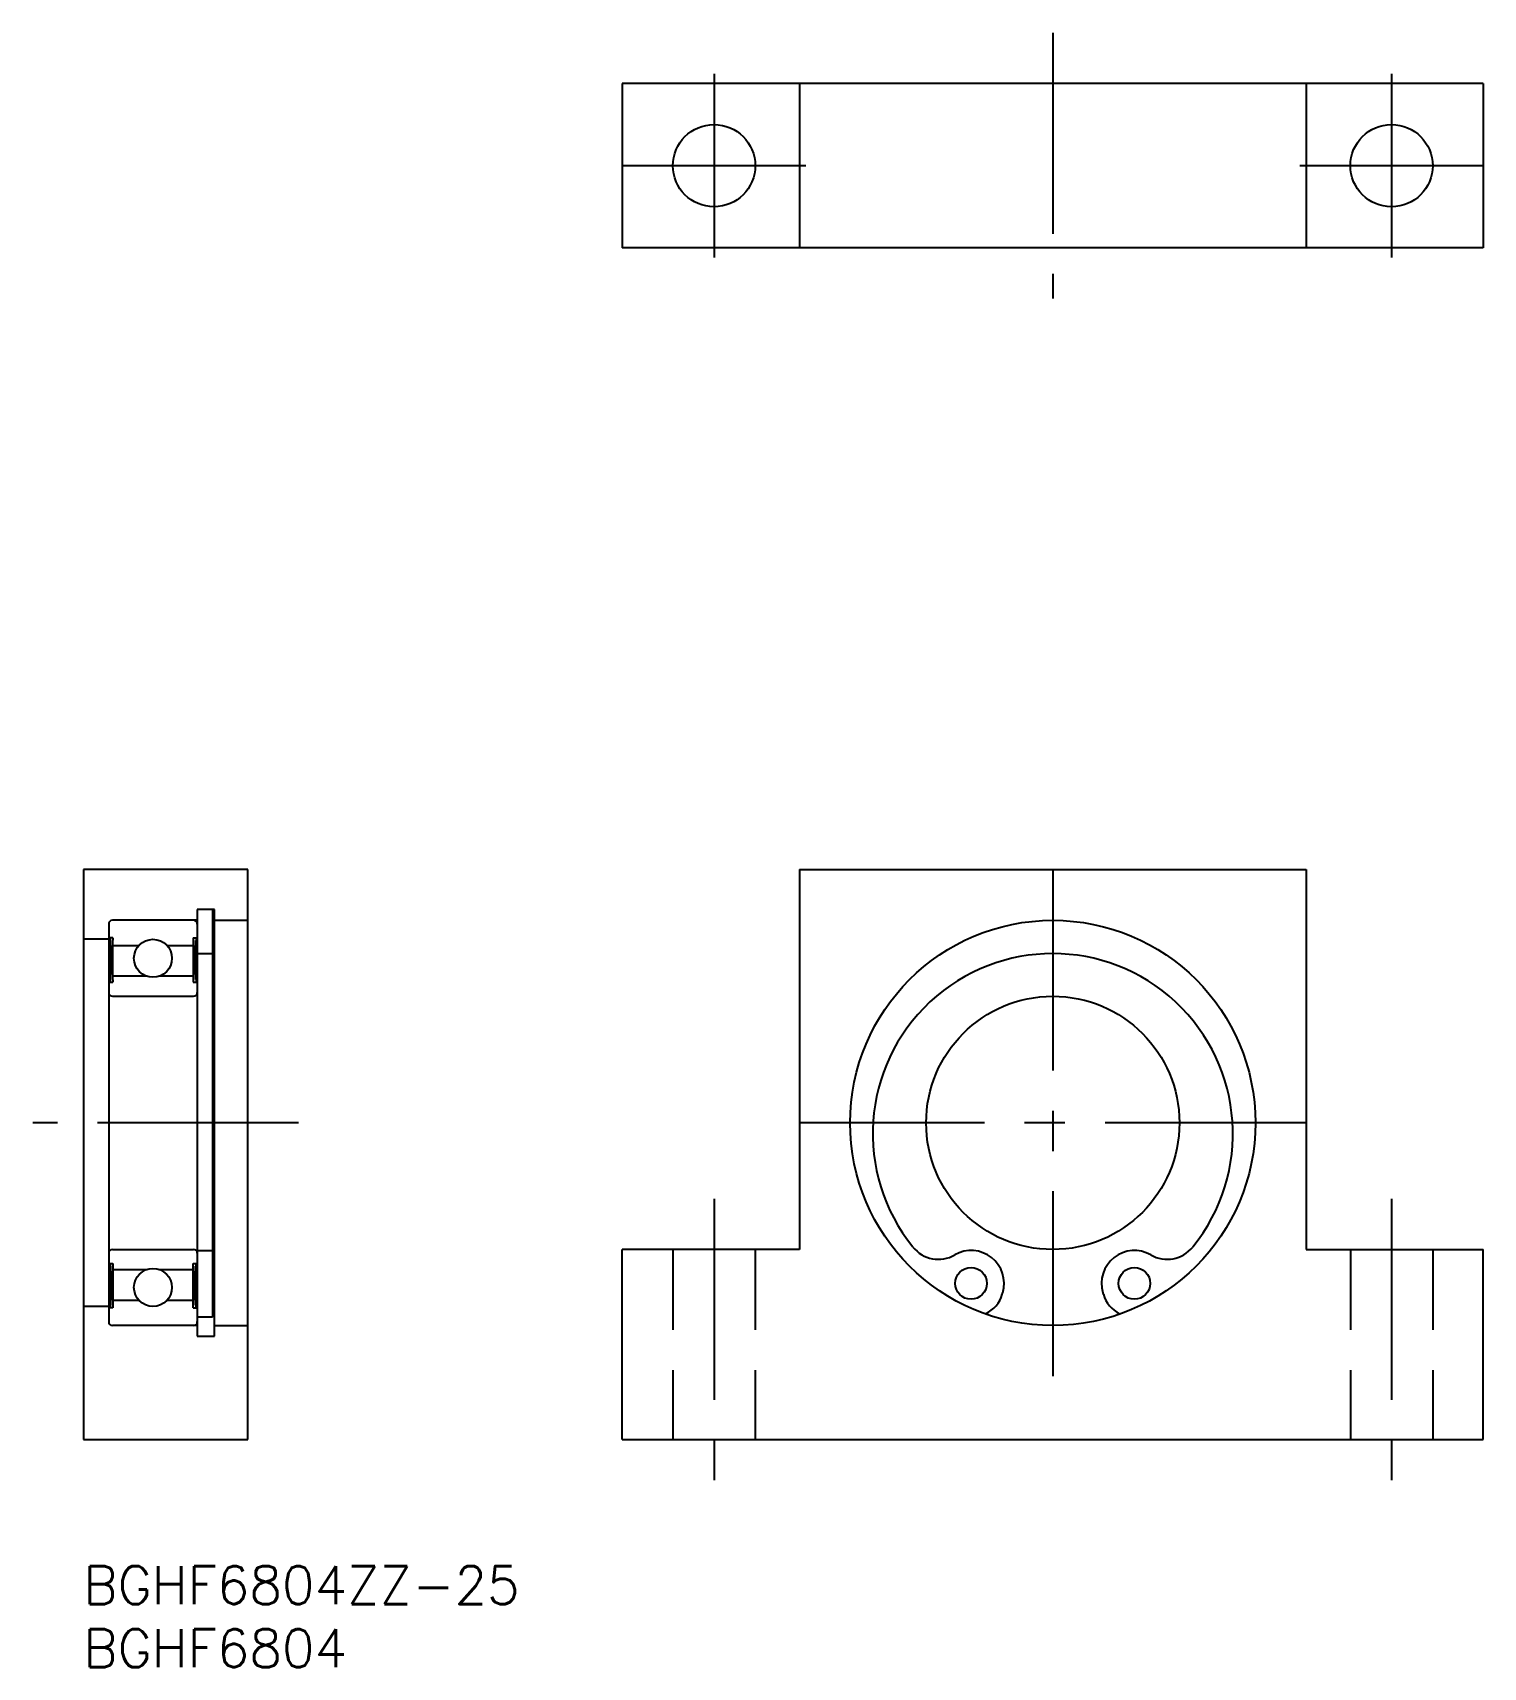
# Model space of a CAD drawing. Extents: x -4 to 111, y -8 to 121.
import ezdxf

# ---------------------------------------------------------------- set-up
doc = ezdxf.new("R2010")
doc.units = 0
doc.header["$LTSCALE"] = 0.5
doc.linetypes.add('CENTER', pattern=[50.8, 31.75, -6.35, 6.35, -6.35])
doc.linetypes.add('DASHED', pattern=[19.05, 12.7, -6.35])
for name, color, linetype in [('MSM_CENTER', 1, 'CENTER'), ('MSM_CONTINUOUS', 7, 'CONTINUOUS'), ('MSM_DASHED', 4, 'DASHED'), ('MSM_NARROW', 5, 'CONTINUOUS'), ('MSM_PART_NUMBER', 7, 'CONTINUOUS')]:
    doc.layers.add(name, color=color, linetype=linetype)
doc.styles.get("Standard").update_dxf_attribs({"font": 'txt.shx', "height": 3, "bigfont": 'bigfont.shx'})

msp = doc.modelspace()

# ---------------------------------------------------------------- linework, layer by layer
at = {"layer": 'MSM_CENTER'}
for p, q in [((76.56, 121.1), (76.56, 100.1)), ((49.81, 117.85), (49.81, 103.35)), ((103.31, 117.85), (103.31, 103.35)), ((57.06, 110.6), (42.56, 110.6)), ((110.56, 110.6), (96.06, 110.6)), ((76.56, 55), (76.56, 15)), ((17, 35), (-4, 35)), ((96.56, 35), (56.56, 35)), ((49.81, 29), (49.81, 6)), ((103.31, 29), (103.31, 6))]:
    msp.add_line(p, q, dxfattribs=at)
at = {"layer": 'MSM_CONTINUOUS'}
for p, q in [((42.56, 117.1), (42.56, 104.1)), ((110.56, 117.1), (42.56, 117.1)), ((56.56, 117.1), (56.56, 104.1)), ((96.56, 117.1), (96.56, 104.1)), ((110.56, 117.1), (110.56, 104.1)), ((110.56, 104.1), (42.56, 104.1)), ((0, 55), (0, 10)), ((13, 55), (0, 55)), ((13, 10), (13, 55)), ((56.56, 55), (56.56, 25)), ((56.56, 55), (96.56, 55)), ((96.56, 55), (96.56, 25)), ((10.35, 51.85, -1.3), (9, 51.85, -1.3)), ((9, 51.85), (9, 18.15)), ((10.2, 51.85), (10.2, 19.65)), ((10.35, 18.15, -0.1), (10.35, 51.85, -0.1)), ((2, 50.7), (2, 19.3)), ((9, 51), (2.3, 51)), ((10.35, 51, -1.3), (13, 51, -1.3)), ((2, 49.5), (0, 49.5)), ((2.32, 49.62), (2, 49.62)), ((2.08, 46.1), (2.08, 49.62)), ((2.32, 46.1), (2.32, 49.62)), ((8.68, 49.62), (9, 49.62)), ((8.68, 49.62), (8.68, 46.1)), ((8.92, 49.62), (8.92, 46.1)), ((2.32, 49), (4.38, 49)), ((6.62, 49), (8.68, 49)), ((10.2, 48.35, -1.3), (9, 48.35, -1.3)), ((4.96, 46.6), (2.32, 46.6)), ((8.68, 46.6), (6.04, 46.6)), ((2, 46.1), (2.32, 46.1)), ((8.68, 46.1), (9, 46.1)), ((2.3, 45), (8.7, 45)), ((2.3, 25), (8.7, 25)), ((10.2, 24.89, -1.3), (9, 24.89, -1.3)), ((42.56, 10), (42.56, 25)), ((56.56, 25), (42.56, 25)), ((96.56, 25), (110.56, 25)), ((110.56, 10), (110.56, 25)), ((2, 23.9), (2.32, 23.9)), ((2.08, 23.9), (2.08, 20.38)), ((2.32, 23.9), (2.32, 20.38)), ((4.96, 23.4), (2.32, 23.4)), ((8.68, 23.4), (6.04, 23.4)), ((8.68, 23.9), (9, 23.9)), ((8.68, 20.38), (8.68, 23.9)), ((8.92, 20.38), (8.92, 23.9)), ((2.32, 21), (4.38, 21)), ((6.62, 21), (8.68, 21)), ((72.57, 21.47), (72.6, 21.58)), ((80.51, 21.58), (80.55, 21.47)), ((2, 20.5), (0, 20.5)), ((2.32, 20.38), (2, 20.38)), ((8.68, 20.38), (9, 20.38)), ((10.2, 19.65, -1.3), (9, 19.65, -1.3)), ((9, 19), (2.3, 19)), ((9, 18.15, -1.3), (10.35, 18.15, -1.3)), ((10.35, 19, -1.3), (13, 19, -1.3)), ((0, 10), (13, 10)), ((42.56, 10), (110.56, 10))]:
    msp.add_line(p, q, dxfattribs=at)
for centre, radius in [((49.81, 110.6), 3.25), ((103.31, 110.6), 3.25), ((76.56, 35), 16), ((5.5, 48), 1.5), ((76.56, 35), 10), ((5.5, 22), 1.5), ((70.11, 22.32), 1.25), ((83.01, 22.32), 1.25)]:
    msp.add_circle(centre, radius, dxfattribs=at)
for centre, radius, start, end in [((2.3, 50.7), 0.3, 90, 180), ((8.7, 50.7), 0.3, 0, 90), ((76.56, 34.15), 14.22, 320.9849, 219.0151), ((2.3, 45.3), 0.3, 180, 270), ((8.7, 45.3), 0.3, 270, 0), ((2.3, 24.7), 0.3, 90, 180), ((8.7, 24.7), 0.3, 0, 90), ((67.53, 26.83), 2.6, 219.0151, 299.7762), ((70.11, 22.32), 2.6, 343.6002, 119.7762), ((83.01, 22.32), 2.6, 60.2238, 196.3998), ((85.59, 26.83), 2.6, 240.2238, 320.9849), ((70.17, 22.17), 2.5, 295.9172, 343.6002), ((82.95, 22.17), 2.5, 196.3998, 244.0828), ((2.3, 19.3), 0.3, 180, 270), ((8.7, 19.3), 0.3, 270, 0)]:
    msp.add_arc(centre, radius, start, end, dxfattribs=at)
at = {"layer": 'MSM_DASHED'}
for p, q in [((46.56, 25), (46.56, 10)), ((53.06, 25), (53.06, 10)), ((100.06, 25), (100.06, 10)), ((106.56, 25), (106.56, 10))]:
    msp.add_line(p, q, dxfattribs=at)
at = {"layer": 'MSM_NARROW'}
for p, q in [((2.08, 49.62), (2.32, 46.1)), ((2.32, 49.62), (2.08, 46.1)), ((8.68, 49.62), (8.92, 46.1)), ((8.92, 49.62), (8.68, 46.1)), ((2.08, 20.38), (2.32, 23.9)), ((2.32, 20.38), (2.08, 23.9)), ((8.68, 20.38), (8.92, 23.9)), ((8.92, 20.38), (8.68, 23.9))]:
    msp.add_line(p, q, dxfattribs=at)

# ---------------------------------------------------------------- texts
at = {"layer": 'MSM_PART_NUMBER'}
for s, p in [('BGHF6804ZZ-25', (0, -3)), ('BGHF6804', (0, -8))]:
    msp.add_text(s, height=3, dxfattribs=at).set_placement(p)

doc.saveas('drawing.dxf')
